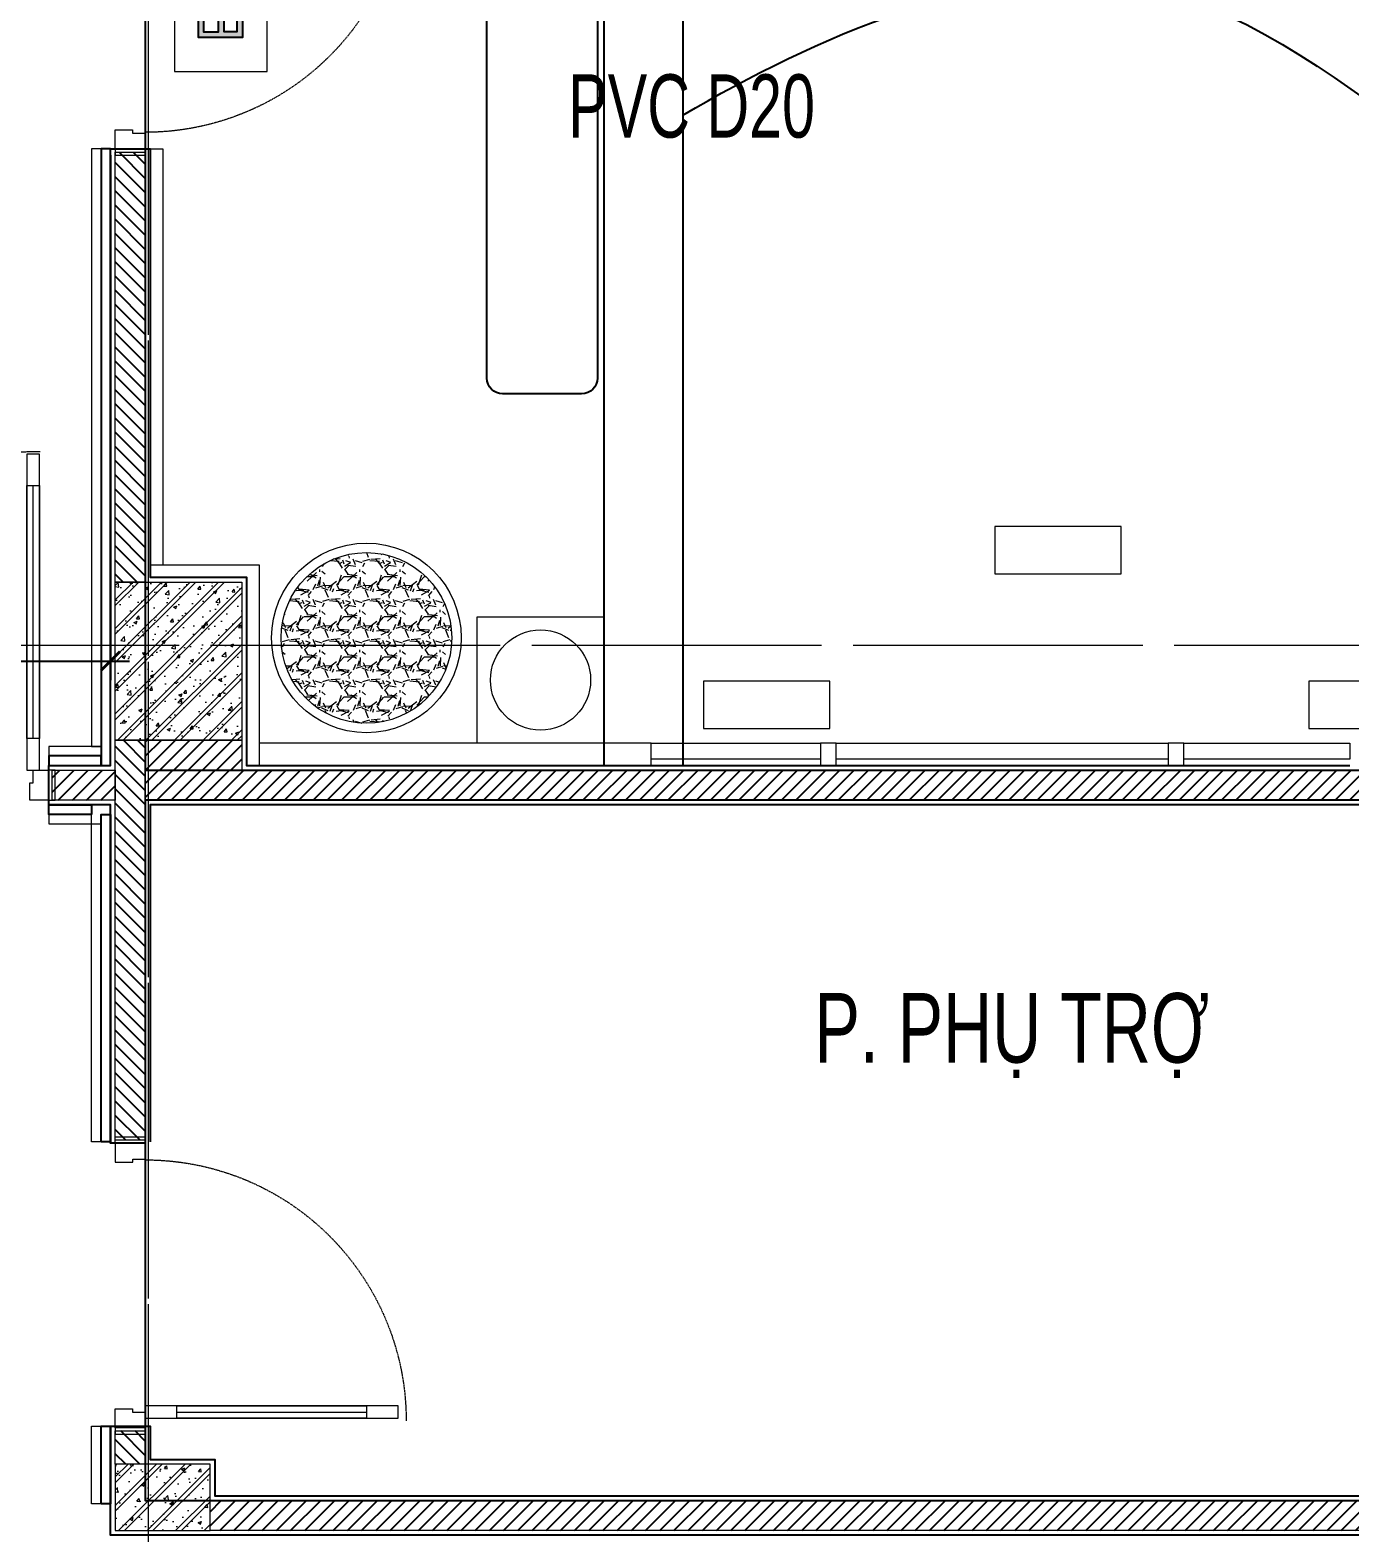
# Model space of a CAD drawing. Header units: millimetres. Extents: x -343543 to 400519, y -115663 to 104219.
# Drawn here: x -165508 to -161333, y 7192 to 11946 of the extents above; entities that cross this region are included whole.
import ezdxf
from ezdxf.xclip import XClip

# ---------------------------------------------------------------- set-up
doc = ezdxf.new("R2010")
doc.units = ezdxf.units.MM
doc.header["$XCLIPFRAME"] = 0
doc.linetypes.add('XREF MAT BANG TUONG XAY$0$01.Xref _MB T1$0$HIDDEN', pattern=[9.524999999999999, 6.35, -3.175])
doc.linetypes.add('XREF MAT BANG TUONG XAY$0$CENTER', pattern=[50.800000000000004, 31.75, -6.35, 6.35, -6.35])
doc.layers.get('0').update_dxf_attribs({"color": 231, "lineweight": 0})
doc.layers.get('DefPoints').update_dxf_attribs({"color": 191})
for name, color, linetype, lineweight in [('A-PATT', 252, 'Continuous', 9), ('A-SYMBOLS', 10, 'Continuous', 13), ('E-EX', 3, 'Continuous', 25), ('kata_dim', 231, 'Continuous', 0), ('SME-E-LTG-TEXT', 53, 'Continuous', 18), ('XREF MAT BANG TUONG XAY$0$$0$A-WALL-INT', 8, 'Continuous', 9), ('XREF MAT BANG TUONG XAY$0$$1$A-TEXT', 8, 'Continuous', 25), ('XREF MAT BANG TUONG XAY$0$01.Xref _MB T1$0$A-DOOR', 8, 'Continuous', 9), ('XREF MAT BANG TUONG XAY$0$01.Xref _MB T1$0$A-FNSH', 8, 'Continuous', 9), ('XREF MAT BANG TUONG XAY$0$01.Xref _MB T1$0$A-HIDD-LO', 8, 'XREF MAT BANG TUONG XAY$0$01.Xref _MB T1$0$HIDDEN', 9), ('XREF MAT BANG TUONG XAY$0$01.Xref _MB T1$0$A-WALL-INT', 8, 'Continuous', 9), ('XREF MAT BANG TUONG XAY$0$A-FINE', 8, 'Continuous', 25), ('XREF MAT BANG TUONG XAY$0$A-GRID', 8, 'XREF MAT BANG TUONG XAY$0$CENTER', 15), ('XREF MAT BANG TUONG XAY$0$A-WALL-INT', 8, 'Continuous', 9), ('XREF MAT BANG TUONG XAY$0$xref_IKIGAI_Cot$0$A-FNSH', 8, 'Continuous', 9), ('XREF MAT BANG TUONG XAY$0$xref_IKIGAI_Cot$0$A-PATT', 8, 'Continuous', 5)]:
    doc.layers.add(name, color=color, linetype=linetype, lineweight=lineweight)
for name, color, linetype in [('XREF MAT BANG TUONG XAY$0$A-FNSH', 8, 'Continuous'), ('XREF MAT BANG TUONG XAY$0$A-FURN', 8, 'Continuous'), ('XREF MAT BANG TUONG XAY$0$A-PATT', 8, 'Continuous')]:
    doc.layers.add(name, color=color, linetype=linetype)
doc.styles.add('SM-DIMTEXT', font='SME.shx', dxfattribs={"width": 0.7})
doc.styles.add('SME-TEXT', font='sme.shx', dxfattribs={"width": 0.7})
doc.styles.add('XREF MAT BANG TUONG XAY$0$Arial', font='arial.ttf', dxfattribs={"width": 0.8})
doc.dimstyles.new('SDIM-100', dxfattribs={"dimscale": 100, "dimtxt": 2, "dimasz": 0.6, "dimexe": 0.6, "dimexo": 0.2, "dimgap": 0.5, "dimtad": 1, "dimdec": 0, "dimzin": 12, "dimtxsty": 'SM-DIMTEXT', "dimblk": 'ARCHTICK', "dimblk1": 'ARCHTICK', "dimblk2": 'ARCHTICK', "dimcen": 0.12, "dimdle": 0.6, "dimclrd": 7, "dimclre": 8, "dimadec": 0, "dimazin": 3, "dimtfac": 2, "dimtix": 1, "dimtmove": 1, "dimatfit": 3, "dimfxl": 1, "dimtzin": 0, "dimarcsym": 1})

# ---------------------------------------------------------------- blocks, each defined once
blk = doc.blocks.new('*U164')
at = {"color": 8}
blk.add_line((-69.99999999999969, 100.0000000000002), (-70.00000000000114, 699.9999999999711), dxfattribs=at)
for points in [[(-50, 1.56319401867222e-13), (-50.00000000000084, 799.999999999971), (-90.00000000000085, 799.9999999999712), (-90, 2.842170943040401e-13)], [(-49.9999999999997, 100.0000000000001), (-89.99999999999969, 100.0000000000003), (-90.00000000000114, 699.9999999999712), (-50.00000000000114, 699.999999999971)], [(-919.9999999999711, -94.98306980792928), (-859.9999999999711, -94.98306980792947), (-859.999999999971, -40.00000000000015), (-869.999999999971, -40.00000000000012), (-869.9999999999709, -1.70530256582424e-13), (-919.9999999999709, 0)], [(-20.00000000000041, -94.98306980792918), (-80.00000000000017, -94.98306980792896), (-80.00000000000014, -39.99999999999978), (-70.00000000000014, -39.99999999999979), (-70, 1.989519660128281e-13), (-20, 5.684341886080801e-14)]]:
    blk.add_lwpolyline(points, close=True, dxfattribs=at)
at = {"layer": 'XREF MAT BANG TUONG XAY$0$01.Xref _MB T1$0$A-FNSH', "color": 8}
for points in [[(-919.9999999999711, -94.98306980792928), (-939.9999999999711, -94.98306980792916), (-939.9999999999709, 8.526512829121202e-14), (-919.9999999999709, 0)], [(-20.00000000000041, -94.98306980792918), (-2.975808282895906e-13, -94.98306980792923), (0, 0), (-20, 5.684341886080801e-14)]]:
    blk.add_lwpolyline(points, close=True, dxfattribs=at)
at = {"layer": 'XREF MAT BANG TUONG XAY$0$01.Xref _MB T1$0$A-HIDD-LO', "color": 8, "ltscale": 0.3}
blk.add_arc((-42.49999999999932, 1.463717976809085e-13), 824.9999999999739, 89.99999999999962, 180, dxfattribs=at)
blk = doc.blocks.new('XREF MAT BANG TUONG XAY$0$00.xref_IKIGAI_Truc')
at = {"layer": 'XREF MAT BANG TUONG XAY$0$A-GRID', "color": 8, "ltscale": 20}
for points in [[(16200, -3895.000007497932), (16200, 22641.72244639101)], [(-2907.525181142613, 10000), (42750.0013740146, 10000)]]:
    blk.add_lwpolyline(points, dxfattribs=at)
blk = doc.blocks.new('*U165')
at = {"color": 8}
blk.add_line((70.00000000000045, 99.99999999999963), (70.00000000000671, 699.9999999999415), dxfattribs=at)
for points in [[(50, -2.423323916802836e-13), (50.00000000000716, 799.9999999999415), (90.00000000000728, 799.9999999999415), (90, -4.333561340814704e-13)], [(50.00000000000045, 99.99999999999973), (90.00000000000045, 99.99999999999959), (90.00000000000671, 699.9999999999415), (50.00000000000671, 699.9999999999415)], [(19.99999999999966, -94.99998551682388), (79.99999999999943, -94.99998551682414), (79.99999999999989, -40.00000000000042), (69.99999999999989, -40.00000000000036), (70, -3.591605449536798e-13), (20, -1.026172985581946e-13)], [(919.9999999999412, -94.99998551683116), (859.9999999999412, -94.99998551683088), (859.9999999999416, -40.00000000000701), (869.9999999999416, -40.00000000000706), (869.9999999999418, -7.107071464308561e-12), (919.9999999999418, -7.335193001273643e-12)]]:
    blk.add_lwpolyline(points, close=True, dxfattribs=at)
at = {"layer": 'XREF MAT BANG TUONG XAY$0$01.Xref _MB T1$0$A-FNSH', "color": 8}
for points in [[(19.99999999999966, -94.99998551682388), (-4.547473508864641e-13, -94.99998551682377), (0, 0), (20, -1.026172985581946e-13)], [(919.9999999999412, -94.99998551683116), (939.9999999999412, -94.99998551683119), (939.9999999999418, -7.409388590401433e-12), (919.9999999999418, -7.335193001273643e-12)]]:
    blk.add_lwpolyline(points, close=True, dxfattribs=at)
at = {"layer": 'XREF MAT BANG TUONG XAY$0$01.Xref _MB T1$0$A-HIDD-LO', "color": 8, "ltscale": 0.3}
blk.add_arc((42.49999999999864, -1.924822268344633e-13), 824.9999999999471, 359.9999999999996, 90, dxfattribs=at)
blk = doc.blocks.new('XREF MAT BANG TUONG XAY$0$xref_IKIGAI_Cot')
at = {"layer": 'XREF MAT BANG TUONG XAY$0$xref_IKIGAI_Cot$0$A-PATT'}
h = blk.add_hatch(dxfattribs=at)
h.set_pattern_fill('BT-01', color=8, scale=15, pattern_type=2)
h.set_pattern_definition([(49.99999999999999, (180, 280.0000000000009), (107.589027390113, -9.412820247389266), [11.25, -123.75]), (355, (180, 280.0000000000009), (-20.81270004195, 112.8288200550018), [9, -99]), (100.4514, (188.9657520000001, 279.2155990000009), (86.77640725710323, 103.415931309143), [9.5610285, -105.1713168]), (46.18420000000001, (180, 310.0000000000009), (160.0861572938467, -24.82785214935271), [16.875, -185.625]), (96.6356, (193.3405117500001, 307.9310039500009), (140.1994058323055, 146.1176806350663), [14.3415432, -157.75695]), (351.1842, (180, 310.0000000000009), (140.1992917700441, 146.1177901387987), [13.5, -148.5]), (21, (195, 302.5000000000009), (89.53605781776925, -60.39283359980082), [11.25, -123.75]), (326.0000000000001, (195, 302.5000000000009), (36.49729978823726, 108.772506757028), [9, -99]), (71.4514, (202.46133495, 297.4672591000009), (126.0333942872235, 48.37957450649286), [9.5610285, -105.1713168]), (37.50000000000001, (180, 280.0000000000009), (1.8239782975936, 49.93407807469672), [0, -97.8, 0, -100.5, 0, -99.375]), (7.499999999999999, (180, 280.0000000000009), (39.46043061632229, 59.16175678235403), [0, -57.3, 0, -95.55, 0, -37.875]), (327.5, (146.5500000000002, 280.0000000000009), (80.07336542586135, -3.383230760156963), [0, -37.5, 0, -117, 0, -155.25]), (317.5, (131.5500000000002, 280.0000000000009), (87.47792540135794, 15.01574734984766), [0, -48.75, 0, -77.69999999999999, 0, -110.25]), (45, (180, 280.0000000000009), (-45.07805730064241, 45.07805730064241), []), (45, (180, 298.3750000000009), (-45.07805730064241, 45.07805730064241), [])])
h.paths.add_polyline_path([(16095.00005637697, 10200.00000017218), (16495.00005637697, 10200.00000017218), (16495.00005637697, 9700.000000172176), (16095.00005637697, 9700.000000172178)])
h = blk.add_hatch(dxfattribs=at)
h.set_pattern_fill('BT-01', color=8, scale=15, pattern_type=2)
h.set_pattern_definition([(49.99999999999999, (16175.00000273663, 7190.000000142377), (107.589027390113, -9.412820247389266), [11.25, -123.75]), (355, (16175.00000273663, 7190.000000142377), (-20.81270004195, 112.8288200550018), [9, -99]), (100.4514, (16183.96575473663, 7189.215599142377), (86.77640725710323, 103.415931309143), [9.5610285, -105.1713168]), (46.18420000000001, (16175.00000273663, 7220.000000142377), (160.0861572938467, -24.82785214935271), [16.875, -185.625]), (96.6356, (16188.34051448663, 7217.931004092376), (140.1994058323055, 146.1176806350663), [14.3415432, -157.75695]), (351.1842, (16175.00000273663, 7220.000000142377), (140.1992917700441, 146.1177901387987), [13.5, -148.5]), (21, (16190.00000273663, 7212.500000142377), (89.53605781776925, -60.39283359980082), [11.25, -123.75]), (326.0000000000001, (16190.00000273663, 7212.500000142377), (36.49729978823726, 108.772506757028), [9, -99]), (71.4514, (16197.46133768663, 7207.467259242377), (126.0333942872235, 48.37957450649286), [9.5610285, -105.1713168]), (37.50000000000001, (16175.00000273663, 7190.000000142377), (1.8239782975936, 49.93407807469672), [0, -97.8, 0, -100.5, 0, -99.375]), (7.499999999999999, (16175.00000273663, 7190.000000142377), (39.46043061632229, 59.16175678235403), [0, -57.3, 0, -95.55, 0, -37.875]), (327.5, (16141.55000273663, 7190.000000142377), (80.07336542586135, -3.383230760156963), [0, -37.5, 0, -117, 0, -155.25]), (317.5, (16126.55000273663, 7190.000000142377), (87.47792540135794, 15.01574734984766), [0, -48.75, 0, -77.69999999999999, 0, -110.25]), (45, (16175.00000273663, 7190.000000142377), (-45.07805730064241, 45.07805730064241), []), (45, (16175.00000273663, 7208.375000142377), (-45.07805730064241, 45.07805730064241), [])])
h.paths.add_polyline_path([(16095.00000273663, 7200.000000142376), (16395.00000273663, 7200.000000142377), (16395.00000273663, 7410.000000142377), (16095.00000273663, 7410.000000142376)])
at = {"layer": 'XREF MAT BANG TUONG XAY$0$A-GRID', "color": 8, "ltscale": 20}
for points in [[(16200, -3895.000007497932), (16200, 22641.72244639101)], [(-2907.525181142613, 10000), (42750.0013740146, 10000)]]:
    blk.add_lwpolyline(points, dxfattribs=at)
at = {"layer": 'XREF MAT BANG TUONG XAY$0$xref_IKIGAI_Cot$0$A-FNSH', "color": 8}
for points in [[(16095.00005637697, 10200.00000017218), (16495.00005637697, 10200.00000017218), (16495.00005637697, 9700.000000172176), (16095.00005637697, 9700.000000172178)], [(16095.00000273663, 7200.000000142376), (16395.00000273663, 7200.000000142377), (16395.00000273663, 7410.000000142377), (16095.00000273663, 7410.000000142376)]]:
    blk.add_lwpolyline(points, close=True, dxfattribs=at)
blk = doc.blocks.new('*U237')
at = {"layer": 'XREF MAT BANG TUONG XAY$0$A-PATT'}
h = blk.add_hatch(dxfattribs=at)
h.set_pattern_fill('ANSI31', color=8, scale=10)
h.set_pattern_definition([(45, (36711.78865714205, -11178.56439682681), (-22.45064030267288, 22.45064030267288), [])])
h.paths.add_polyline_path([(-38.69831128977239, 47.5), (1226.300707899991, 47.5), (1226.300707899991, -47.5), (-38.69831128977239, -47.5)])
at = {"layer": 'XREF MAT BANG TUONG XAY$0$A-WALL-INT', "color": 8}
blk.add_lwpolyline([(-38.69831128977239, 47.5), (1226.300707899991, 47.5), (1226.300707899991, -47.5), (-38.69831128977239, -47.5)], close=True, dxfattribs=at)
blk = doc.blocks.new('*U238')
at = {"layer": 'XREF MAT BANG TUONG XAY$0$A-PATT'}
h = blk.add_hatch(dxfattribs=at)
h.set_pattern_fill('ANSI31', color=8, scale=10)
h.set_pattern_definition([(45, (35551.78963795228, -11178.56439682681), (-22.45064030267288, 22.45064030267288), [])])
h.paths.add_polyline_path([(-38.69831128977239, 47.5), (66.30168871022761, 47.5), (66.30168871022761, -47.5), (-38.69831128977239, -47.5)])
at = {"layer": 'XREF MAT BANG TUONG XAY$0$A-WALL-INT', "color": 8}
blk.add_lwpolyline([(-38.69831128977239, 47.5), (66.30168871022761, 47.5), (66.30168871022761, -47.5), (-38.69831128977239, -47.5)], close=True, dxfattribs=at)
blk = doc.blocks.new('*U239')
at = {"layer": 'XREF MAT BANG TUONG XAY$0$A-PATT'}
h = blk.add_hatch(dxfattribs=at)
h.set_pattern_fill('ANSI31', color=8, scale=10)
h.set_pattern_definition([(45, (43066.79105138639, -11178.56439682681), (-22.45064030267288, 22.45064030267288), [])])
h.paths.add_polyline_path([(-38.69831128977239, 47.5), (7581.30310214434, 47.5), (7581.30310214434, -47.5), (-38.69831128977239, -47.5)])
at = {"layer": 'XREF MAT BANG TUONG XAY$0$A-WALL-INT', "color": 8}
blk.add_lwpolyline([(-38.69831128977239, 47.5), (7581.30310214434, 47.5), (7581.30310214434, -47.5), (-38.69831128977239, -47.5)], close=True, dxfattribs=at)
blk = doc.blocks.new('*U241')
at = {"layer": 'XREF MAT BANG TUONG XAY$0$A-PATT'}
h = blk.add_hatch(dxfattribs=at)
h.set_pattern_fill('ANSI31', color=8, scale=10)
h.set_pattern_definition([(45, (42656.79104378114, -11178.56439682681), (-22.45064030267288, 22.45064030267288), [])])
h.paths.add_polyline_path([(-38.69831128977239, 47.5), (7171.30309453909, 47.5), (7171.30309453909, -47.5), (-38.69831128977239, -47.5)])
at = {"layer": 'XREF MAT BANG TUONG XAY$0$A-WALL-INT', "color": 8}
blk.add_lwpolyline([(-38.69831128977239, 47.5), (7171.30309453909, 47.5), (7171.30309453909, -47.5), (-38.69831128977239, -47.5)], close=True, dxfattribs=at)
blk = doc.blocks.new('*U242')
at = {"layer": 'XREF MAT BANG TUONG XAY$0$A-PATT'}
h = blk.add_hatch(dxfattribs=at)
h.set_pattern_fill('ANSI31', color=8, scale=10)
h.set_pattern_definition([(45, (36806.78954159181, -11178.56439682681), (-22.45064030267288, 22.45064030267288), [])])
h.paths.add_polyline_path([(-38.69831128977239, 47.5), (1321.301592349759, 47.5), (1321.301592349759, -47.5), (-38.69831128977239, -47.5)])
at = {"layer": 'XREF MAT BANG TUONG XAY$0$A-WALL-INT', "color": 8}
blk.add_lwpolyline([(-38.69831128977239, 47.5), (1321.301592349759, 47.5), (1321.301592349759, -47.5), (-38.69831128977239, -47.5)], close=True, dxfattribs=at)
blk = doc.blocks.new('*U263')
at = {"layer": 'XREF MAT BANG TUONG XAY$0$A-PATT'}
h = blk.add_hatch(dxfattribs=at)
h.set_pattern_fill('ANSI31', color=8, scale=10)
h.set_pattern_definition([(45, (35751.78042193659, -11178.56439682681), (-22.45064030267288, 22.45064030267288), [])])
h.paths.add_polyline_path([(-38.69831128977239, 47.5), (266.2924726945494, 47.5), (266.2924726945494, -47.5), (-38.69831128977239, -47.5)])
at = {"layer": 'XREF MAT BANG TUONG XAY$0$A-WALL-INT', "color": 8}
blk.add_lwpolyline([(-38.69831128977239, 47.5), (266.2924726945494, 47.5), (266.2924726945494, -47.5), (-38.69831128977239, -47.5)], close=True, dxfattribs=at)
blk = doc.blocks.new('*U167')
at = {"color": 8}
blk.add_line((70.00000000000045, 99.99999999999963), (70.00000000000819, 900.0000000000579), dxfattribs=at)
for points in [[(50, -2.423323916802841e-13), (50.00000000000887, 1000.000000000058), (90.00000000000887, 1000.000000000058), (90, -4.333561340814704e-13)], [(50.00000000000045, 99.99999999999973), (90.00000000000045, 99.99999999999959), (90.00000000000819, 900.0000000000579), (50.00000000000819, 900.0000000000579)], [(19.99999999999955, -94.99998551682388), (79.99999999999932, -94.99998551682414), (79.99999999999977, -40.00000000000042), (69.99999999999977, -40.00000000000036), (70, -3.591605449536798e-13), (20, -1.026172985581946e-13)], [(1120.000000000058, -94.99998551683275), (1060.000000000058, -94.99998551683247), (1060.000000000058, -40.0000000000086), (1070.000000000058, -40.00000000000865), (1070.000000000058, -8.701678638499512e-12), (1120.000000000058, -8.929800175464593e-12)]]:
    blk.add_lwpolyline(points, close=True, dxfattribs=at)
at = {"layer": 'XREF MAT BANG TUONG XAY$0$01.Xref _MB T1$0$A-FNSH', "color": 8}
for points in [[(19.99999999999955, -94.99998551682388), (-4.547473508864641e-13, -94.99998551682377), (0, 0), (20, -1.026172985581946e-13)], [(1120.000000000058, -94.99998551683275), (1140.000000000058, -94.9999855168328), (1140.000000000058, -9.003995764592384e-12), (1120.000000000058, -8.929800175464593e-12)]]:
    blk.add_lwpolyline(points, close=True, dxfattribs=at)
at = {"layer": 'XREF MAT BANG TUONG XAY$0$01.Xref _MB T1$0$A-HIDD-LO', "color": 8, "ltscale": 0.3}
blk.add_arc((47.50000000000159, -2.12452210895869e-13), 1008.333333333387, 359.9999999999996, 90, dxfattribs=at)
blk = doc.blocks.new('*U268')
at = {"layer": 'XREF MAT BANG TUONG XAY$0$A-PATT'}
h = blk.add_hatch(dxfattribs=at)
h.set_pattern_fill('ANSI31', color=8, scale=10)
h.set_pattern_definition([(45, (35646.78031495842, -11178.56439682681), (-22.45064030267288, 22.45064030267288), [])])
h.paths.add_polyline_path([(-38.69831128977239, 47.5), (161.2923657163628, 47.50000000000364), (161.2923657163628, -47.49999999999636), (-38.69831128977239, -47.5)])
at = {"layer": 'XREF MAT BANG TUONG XAY$0$A-WALL-INT', "color": 8}
blk.add_lwpolyline([(-38.69831128977239, 47.5), (161.2923657163628, 47.50000000000364), (161.2923657163628, -47.49999999999636), (-38.69831128977239, -47.5)], close=True, dxfattribs=at)
blk = doc.blocks.new('XREF MAT BANG NOI THAT$0$nnnngfbn v')
at = {"color": 8}
blk.add_lwpolyline([(200, -400), (-200, -400), (-200, 0), (200, 0)], close=True, dxfattribs=at)
blk.add_circle((0, -200), 158.5349371901248, dxfattribs=at)
blk = doc.blocks.new('XREF MAT BANG NOI THAT')
h = blk.add_hatch()
h.set_pattern_fill('GRAVEL', color=8, scale=5)
h.set_pattern_definition([(228.0128, (91.44, 127), (-1016.000863294801, -1143.001404475629), [17.08605, -1691.525]), (184.9697, (80.00999999999999, 114.3), (1524.002465308956, 126.9991037693729), [29.32025, -2902.7]), (132.5104, (50.8, 111.76), (1269.999075916585, -1397.00136462302), [20.6741, -2046.735]), (267.2737, (1.27, 80.00999999999999), (126.9994485414086, 2539.999182668321), [26.70025, -2643.32]), (292.8337, (0, 53.34), (-635.0018027750953, 1524.000866502556), [26.1817, -2591.99]), (357.2737, (10.16, 29.21), (-2539.999182668321, 126.9994485414088), [26.70025, -2643.32]), (37.6942, (36.83000000000001, 27.94), (-1651.001043061997, -1269.998867849245), [35.30969999999999, -3495.655000000001]), (72.2553, (64.77000000000001, 49.53), (889.0017782733598, 2794.00081030182), [33.336, -3300.265]), (121.4296, (74.92999999999999, 81.28), (-1016.000261763224, 1650.998057998635), [26.79065, -2652.275]), (175.2364, (60.96, 104.14), (1396.998902652723, -126.9988081360578), [30.58565, -1498.695]), (222.3974, (30.48, 106.68), (-1524.000045861985, -1396.998182531848), [39.5539, -3915.84]), (138.8141, (127, 78.74), (-888.9994337112369, 761.9988278562003), [13.50025, -1336.53]), (171.4692, (116.84, 87.63), (1650.99747977957, -254.0006400022849), [25.68409999999999, -2542.73]), (225, (91.44, 91.44), (-2.664535259100376e-14, -126.9999134350099), [17.96045, -161.6445]), (203.1986, (82.55000000000001, 106.68), (635.0021412795417, 254.0011137153132), [9.67205, -957.5299999999999]), (291.8014, (73.66000000000001, 102.87), (-127.0000890947255, 381.0002454365932), [13.6783, -670.24]), (30.9638, (78.74, 90.17000000000002), (380.9995977404113, 254.0001979330276), [22.216, -718.3149999999998]), (161.5651, (97.78999999999999, 101.6), (254.0001159090491, -126.9998111232538), [16.06435, -385.545]), (16.38950000000001, (0, 102.87), (1270.000700698468, 380.9992074983902), [22.5044, -2227.94]), (70.3462, (21.59, 109.22), (-507.9985844338254, -1396.99802442725), [18.87995, -1869.11]), (293.1986, (97.78999999999999, 127), (-254.0011137153132, 635.0021412795417), [19.344, -947.86]), (343.6105, (105.41, 109.22), (-1270.000700698467, 380.9992074983905), [22.5044, -2227.94]), (339.444, (0, 24.13), (-635.0007882127956, 253.9996918025069), [21.70175, -1063.385]), (294.7751, (20.32, 16.51), (-634.998520181342, 1396.999351307834), [18.18359999999999, -1800.18]), (66.80140000000002, (99.06, 0), (254.0011137153134, 635.0021412795415), [19.344, -947.86]), (17.354, (106.68, 17.78), (-1651.000089092998, -507.9992337802816), [21.28915, -2107.619999999999]), (69.444, (36.83000000000001, 0), (-253.9996918025072, -635.0007882127953), [10.8509, -1074.24]), (101.3099, (91.44, 0), (-126.9993731443674, 507.9983730451311), [6.47575, -641.1]), (165.9638, (90.17000000000002, 6.35), (381.0002677348587, -126.9997802061821), [26.1817, -497.4525]), (186.0090000000001, (64.77000000000001, 12.7), (1269.998127221397, 126.9997034273929), [24.26335, -2402.07]), (303.6901, (78.74, 78.74), (-127.0000435653616, 253.999754961592), [18.3162, -439.589]), (353.1572, (88.9, 63.5), (2159.000892832171, -254.001137582742), [31.97785, -3165.8]), (60.94540000000001, (120.65, 59.69), (-507.9988182914545, -888.9978805417061), [13.0754, -1294.47]), (90, (127, 71.12), (-127, 127), [7.62, -119.38]), (120.2564, (62.23, 16.51), (507.9989233418055, -888.9995516238781), [17.64335, -1746.695]), (48.01280000000001, (53.34, 31.75), (1016.0008632948, 1143.001404475629), [34.17215, -1674.44]), (0, (76.2, 57.15), (127, 127), [33.02, -93.97999999999999]), (325.3048, (109.22, 57.15), (-1269.997799547685, 889.0000845242382), [20.0805, -1987.965]), (254.0546, (125.73, 45.72), (-127.0003239850737, -508.0012101601814), [18.49145, -906.085]), (207.646, (120.65, 27.94), (-2412.999152451136, -1270.00079873617), [30.10725, -2980.625]), (175.4261, (93.97999999999999, 13.97), (-1651.000380237375, 126.9993855609731), [31.85145, -3153.29]), (175.4261, (93.97999999999999, 13.97), (-1651.000380237375, 126.9993855609731), [31.85145, -3153.29])])
edge = h.paths.add_edge_path()
edge.add_arc((16889.22486949334, 10023.32097463592), 270, 0, 360, ccw=False)
at = {"color": 8}
for points in [[(18876.67594932561, 10226.06938306557), (19276.67594932561, 10226.06938306557), (19276.67594932561, 10376.06938306557), (18876.67594932561, 10376.06938306557)], [(17955.21022143267, 9736.63515880413), (18355.21022143267, 9736.63515880413), (18355.21022143267, 9886.63515880413), (17955.21022143267, 9886.63515880413)], [(19870.4709768857, 9736.63515880413), (20270.4709768857, 9736.63515880413), (20270.4709768857, 9886.63515880413), (19870.4709768857, 9886.63515880413)]]:
    blk.add_lwpolyline(points, close=True, dxfattribs=at)
for radius in [300, 270]:
    blk.add_circle((16889.22486949334, 10023.32097463592), radius, dxfattribs=at)
blk.add_blockref('XREF MAT BANG NOI THAT$0$nnnngfbn v', (17439.99999888717, 10089.99998942122), dxfattribs=at)
blk = doc.blocks.new('01.Xref _MB T1')
at = {"layer": 'XREF MAT BANG TUONG XAY$0$$0$A-WALL-INT', "color": 8}
for points in [[(16019.99372308448, 9680.000012301378), (16049.99372308448, 9680.000012294917), (16049.99152430155, 11569.99980004278), (16019.99152430155, 11569.99980004924)], [(15885.00042316245, 9679.980401614836), (15885.00042315599, 9649.980401614836), (16049.98423913582, 9650.000012294917), (16049.98423914228, 9680.000012294917)], [(16019.99355854544, 9434.994189609457), (16019.99383632519, 9464.994189608173), (15885.00006325008, 9465.003132788255), (15884.99978547033, 9435.003132789543)], [(16019.99999102204, 9435.000017639306), (16049.99999102204, 9435.000017645767), (16049.99930000522, 8430.000960061327), (16019.99930000522, 8430.00096005487)], [(16019.99999102204, 7530.000960055078), (16049.99999102204, 7530.000960061539), (16049.99930000522, 7285.000007211183), (16019.99930000522, 7285.000007204726)]]:
    blk.add_lwpolyline(points, close=True, dxfattribs=at)
at = {"layer": 'XREF MAT BANG TUONG XAY$0$01.Xref _MB T1$0$A-WALL-INT', "color": 8}
for points in [[(16204.99998863736, 11569.99979988844), (16244.99132978525, 11569.99980020358), (16244.99132978525, 10254.99998942119)], [(16204.99999899971, 10254.99998670262), (16549.9907832041, 10254.99998942118), (16549.9907832041, 9619.999989421216)]]:
    blk.add_lwpolyline(points, dxfattribs=at)
for points in [[(17789.99999888717, 9689.999989421216), (16549.9907832041, 9689.999989421216), (16549.9907832041, 9619.999989421216), (17789.99999888717, 9619.999989421216)], [(18324.99999888717, 9639.999989431813), (17789.99999888717, 9639.999989431813), (17789.99999888717, 9689.999989431813), (18324.99999888717, 9689.999989431813)], [(18324.99999888717, 9619.999989421216), (18374.99999888717, 9619.999989421216), (18374.99999888717, 9689.999989431813), (18324.99999888717, 9689.999989431813)], [(19424.99999888717, 9639.999989431813), (18374.99999888717, 9639.999989431813), (18374.99999888717, 9689.999989431813), (19424.99999888717, 9689.999989431813)], [(19424.99999888717, 9619.999989421216), (19474.99999888717, 9619.999989421216), (19474.99999888717, 9689.999989431813), (19424.99999888717, 9689.999989431813)], [(19999.99999888717, 9639.999989431813), (19474.99999888717, 9639.999989431813), (19474.99999888717, 9689.999989431813), (19999.99999888717, 9689.999989431813)]]:
    blk.add_lwpolyline(points, close=True, dxfattribs=at)
at = {"layer": 'XREF MAT BANG TUONG XAY$0$A-FINE', "color": 8}
for points in [[(16189.99999931683, 9604.999989421216), (23810.00141265388, 9604.999989421216), (23810.00141265644, 14605.00000237583), (16189.99999931939, 14605.00000237583)], [(21205.0001108859, 9510.000002499848), (16189.99072870137, 9510.000002499848), (16189.99072876283, 7294.999999227872), (21205.00011094736, 7294.999999227872)]]:
    blk.add_lwpolyline(points, close=True, dxfattribs=at)
at = {"layer": 'XREF MAT BANG TUONG XAY$0$A-FNSH', "color": 8}
for points in [[(16189.99072544373, 8425.000966637394), (16079.99929677612, 8425.000966634341), (16079.99999034371, 9495.000017703716), (15884.99982491282, 9494.999881349659), (15884.99990708913, 9619.999869997455), (16080.00001692103, 9620.0000121524), (16080.00232161729, 11570.00001879016), (16204.99998863736, 11570.00001879009), (16204.99999931491, 10214.99998942119), (16509.9907832041, 10214.99998942118), (16509.9907832041, 9619.999989421216), (19999.99143208893, 9619.999989421216)], [(23919.99202244958, 7525.001003425557), (23919.99202252619, 7184.990693395906), (16079.99939583792, 7185.000007211183), (16079.99939583792, 7530.000960061545), (16204.9907282335, 7530.000960061545), (16204.9907282335, 7424.999989391385), (16409.99072956376, 7424.999989391385), (16409.99072956376, 7309.999999231293), (21190.00011095132, 7310.000000321717), (21190.00011152849, 9495.000002499433), (16204.99071884021, 9495.000002361105), (16204.99071884021, 8430.000960061545)]]:
    blk.add_lwpolyline(points, dxfattribs=at)
at = {"layer": 'XREF MAT BANG TUONG XAY$0$A-FURN', "color": 8}
for p, q in [((17639.99999888717, 14590.00000236191), (17639.99999888717, 9619.999989421216)), ((17889.99999888717, 14590.00000236339), (17889.99999888717, 9619.999989421216))]:
    blk.add_line(p, q, dxfattribs=at)
blk.add_lwpolyline([(17319.99999888717, 13272.85705920492), (17569.99999888717, 13272.85705920492, -0.414213562373095), (17619.99999888717, 13222.85705920492), (17619.99999888717, 10845.14282255157, -0.414213562373095), (17569.99999888717, 10795.14282255157), (17319.99999888717, 10795.14282255157, -0.414213562373095), (17269.99999888717, 10845.14282255157), (17269.99999888717, 13222.85705920492, -0.414213562373095)], format="xyb", close=True, dxfattribs=at)
for points in [[(16050.00232155934, 11570.00001879016), (16049.99372225333, 9620.000012144923), (16079.99372231127, 9620.000012144923), (16080.00232161729, 11570.00001879016)], [(16049.9844578832, 9649.989215037123), (15885.00042315599, 9649.980401614836), (15885.00042315599, 9619.980401556886), (16049.9844578832, 9619.989214979174)], [(16019.99357124018, 9465.000017605798), (15885.00006321913, 9464.999790118343), (15885.00034099242, 9494.999790175008), (16019.99384901347, 9495.00001766246)], [(16049.99930000522, 8430.000960061327), (16049.99999018688, 9465.000017593096), (16079.99999024483, 9465.000017593096), (16079.99930006317, 8430.000960061327)], [(16049.99930000522, 7285.000007211183), (16049.99999018688, 7530.000960061545), (16079.99999024483, 7530.000960061545), (16079.99930006317, 7285.000007211183)]]:
    blk.add_lwpolyline(points, close=True, dxfattribs=at)
blk.add_open_spline([(17889.99999888718, 11676.91984259911), (18315.60651568567, 11925.73999936744), (19622.3845316965, 12495.27143981166), (20709.94153805038, 10808.31125225806), (21723.40813033104, 11430.73323847186), (22110.00141308866, 11685.87390609351)], degree=3, knots=[94.75599971419908, 94.75599971419908, 94.75599971419908, 94.75599971419908, 1401.904170162886, 3448.737762724028, 4698.055798347302, 4698.055798347302, 4698.055798347302, 4698.055798347302], dxfattribs=at)
at = {"color": 8}
blk.add_blockref('XREF MAT BANG TUONG XAY$0$00.xref_IKIGAI_Truc', (0.000109863918623887, 0), dxfattribs=at)
ref = blk.add_blockref('XREF MAT BANG TUONG XAY$0$xref_IKIGAI_Cot', (-0.009273172880057245, -1.075099498848431e-05), dxfattribs=at)
XClip(ref).set_block_clipping_path([(-1610.3425959282936, -2225.6693134198044), (41829.12952086335, 21555.881957526355)])
at = {"layer": 'XREF MAT BANG TUONG XAY$0$01.Xref _MB T1$0$A-DOOR', "color": 8, "extrusion": (1.423519046342816e-14, 2.819433481905707e-13, -1), "zscale": -1, "rotation": 90.00003766684722}
blk.add_blockref('*U164', (-16189.9830465096, 12489.9999639697, 3.491199927579342e-09), dxfattribs=at)
at = {"layer": 'XREF MAT BANG TUONG XAY$0$01.Xref _MB T1$0$A-DOOR', "color": 8, "extrusion": (-2.819433481905695e-13, 1.423519046342822e-14, -1), "zscale": -1, "rotation": 3.766684723917722e-05}
blk.add_blockref('*U167', (-15904.99989722796, 9604.999855283748, -4.347579921466911e-09), dxfattribs=at)
at = {"layer": 'XREF MAT BANG TUONG XAY$0$01.Xref _MB T1$0$A-DOOR', "color": 8, "extrusion": (1.423519046342826e-14, 2.819433481905707e-13, -1), "zscale": -1, "rotation": 90.00003766684722}
blk.add_blockref('*U165', (-16189.99938135473, 7505.000930475277, 2.350958940768248e-09), dxfattribs=at)
at = {"layer": 'XREF MAT BANG TUONG XAY$0$A-FURN', "color": 8}
for name, p, rotation in [('*U242', (16142.50000763218, 10238.69838686078), 90), ('*U237', (16142.50000722968, 8473.699281520123), 90), ('*U268', (16056.29221199771, 9557.49999997342), 180), ('*U238', (16142.50121897836, 7448.698300681155), 90)]:
    blk.add_blockref(name, p, dxfattribs=dict(at, rotation=rotation))
for name, p in [('*U263', (16228.69831050955, 9652.499989421185)), ('*U239', (16228.69831050955, 9557.49999997342)), ('*U241', (16433.68904085353, 7247.499999512449))]:
    blk.add_blockref(name, p, dxfattribs=at)
at = {"layer": 'XREF MAT BANG TUONG XAY$0$$1$A-TEXT', "color": 8, "style": 'XREF MAT BANG TUONG XAY$0$Arial', "width": 0.7}
blk.add_text('P. PHỤ TRỢ', height=220, dxfattribs=at).set_placement((18306.71056094931, 8679.991696374736))
at = {"layer": 'A-PATT', "color": 8}
blk.add_blockref('XREF MAT BANG NOI THAT', (0, 0), dxfattribs=at)
blk = doc.blocks.new('KH VIDIFI NHA XE_dwg_KH VIDIFI NHA XE_dwg_INNO_E_ĐÈN_EXIT THOÁT HIỂM1 - ELC_EmergencyExit-1904534-MẶT BẰNG ĐÈN EXIT_ SỰ CỐ TẦNG HẦM-2156726-DANH MỤC KÝ HIỆU SỬ DỤNG TRONG BẢN VẼ-2855094-KÍ HIỆU BẢN VẼ')
h = blk.add_hatch(color=256)
h.paths.add_polyline_path([(-75.0828018267388, 122.4647679806454), (-0.8938346137321789, 122.4647679806454), (-0.8938346137376358, 110.3506811714032), (-61.50604102338475, 110.3506811714032), (-61.50604102338475, 78.8347905197006), (-4.750729468415738, 78.83479051967441), (-4.750729468415738, 66.90504660067381), (-61.55055499322916, 66.90504660069126), (-61.5505549932499, 31.82803836123494), (-0.8938346137321789, 31.82803836123494), (-0.8938346137321789, 19.80926650252368), (-75.0828018267388, 19.80926650252368)], flags=0)
h.paths.add_polyline_path([(30.44400015858191, 122.4647679806454), (57.30498810860845, 84.10330158068098), (86.09258426815539, 122.3057319911022), (100.8495890451479, 122.3057319911022), (65.09337473229134, 73.92249936619481), (103.7643737604081, 19.78950301649748), (87.01056859349482, 19.78950301649748), (56.76870579526549, 62.97935909194929), (25.93886155636974, 19.80926650252368), (9.598364174844392, 19.80926650252368), (49.33373048672401, 73.3544921614317), (14.2638895655411, 122.4647679806454)], flags=0)
at = {"lineweight": 15, "flags": 128}
blk.add_lwpolyline([(181.7415535546679, 180.0874999999622), (181.7415535546679, -35.91250000004656), (-154.2584464453321, -35.91250000004656), (-154.2584464453321, 180.0874999999622)], close=True, dxfattribs=at)
at = {"flags": 128}
for points in [[(-0.8938346138937048, 122.4647679802351), (-75.08280182690142, 122.4647679802351), (-75.08280182690142, 19.80926650211332), (-0.8938346138937048, 19.80926650211332), (-0.8938346138937048, 31.82803836081585), (-61.55055499340269, 31.82803836081585), (-61.55055499340269, 66.90504660028091), (-4.75072946858163, 66.90504660028091), (-4.75072946858163, 78.83479051929025), (-61.50604102355501, 78.83479051929025), (-61.50604102355501, 110.3506811709929), (-0.8938346138937048, 110.3506811709929)], [(30.44400015842147, 122.4647679802351), (14.26388956537958, 122.4647679802351), (49.33373048656358, 73.35449216104753), (9.59836417468614, 19.80926650211332), (25.93886155621039, 19.80926650211332), (56.76870579509741, 62.9793590915564), (87.01056859332238, 19.78950301610458), (103.76437376024, 19.78950301610458), (65.09337473212217, 73.92249936581065), (100.8495890449787, 122.3057319907006), (86.0925842679906, 122.3057319907006), (57.30498810844474, 84.1033015802881)]]:
    blk.add_lwpolyline(points, close=True, dxfattribs=at)
blk = doc.blocks.new('_ArchTick')
at = {"color": 0, "linetype": 'ByBlock', "const_width": 0.15}
blk.add_lwpolyline([(-0.5, -0.5), (0.5, 0.5)], dxfattribs=at)
blk = doc.blocks.new('*D396')
at = {"layer": 'DefPoints', "color": 0, "linetype": 'Continuous', "ltscale": 1000, "transparency": 16777216}
for p in [(-165253.0731651456, 11570.00001879019), (-166239.7622003735, 11401.1557593992), (-165253.0731651456, 9949.999989421212)]:
    blk.add_point(p, dxfattribs=at)
at = {"layer": 'kata_dim', "color": 8, "linetype": 'Continuous', "lineweight": -2, "ltscale": 1000, "transparency": 16777216}
for p, q in [((-165253.0731651456, 11550.00001879019), (-165253.0731651456, 9889.999989421212)), ((-166239.7622003735, 11381.1557593992), (-166239.7622003735, 9889.999989421212))]:
    blk.add_line(p, q, dxfattribs=at)
at = {"layer": 'kata_dim', "color": 7, "linetype": 'Continuous', "lineweight": -2, "ltscale": 1000, "transparency": 16777216}
blk.add_line((-166299.7622003735, 9949.999989421212), (-165193.0731651456, 9949.999989421212), dxfattribs=at)
at = {"layer": 'kata_dim', "color": 7, "linetype": 'Continuous', "lineweight": -2, "ltscale": 1000, "transparency": 16777216, "xscale": 60, "yscale": 60, "zscale": 60, "rotation": 180}
blk.add_blockref('_ArchTick', (-166239.7622003735, 9949.999989421212), dxfattribs=at)
at = {"layer": 'kata_dim', "color": 7, "linetype": 'Continuous', "lineweight": -2, "ltscale": 1000, "transparency": 16777216, "xscale": 60, "yscale": 60, "zscale": 60}
blk.add_blockref('_ArchTick', (-165253.0731651456, 9949.999989421212), dxfattribs=at)
at = {"layer": 'kata_dim', "color": 0, "linetype": 'Continuous', "ltscale": 1000, "transparency": 16777216, "insert": (-165746.4176827596, 10099.99998942121), "char_height": 200, "attachment_point": 5, "style": 'SM-DIMTEXT'}
blk.add_mtext('987', dxfattribs=at)

msp = doc.modelspace()

# ---------------------------------------------------------------- block references
at = {"layer": 'A-SYMBOLS'}
msp.add_blockref('01.Xref _MB T1', (-181333.0754867629, 2.91038304567337e-11), dxfattribs=at)

# ---------------------------------------------------------------- next in the draw order: block references
at = {"layer": 'E-EX', "extrusion": (0, 0, -1), "xscale": 1.36125, "yscale": 1.36125, "zscale": 1.36125, "rotation": 90}
msp.add_blockref('KH VIDIFI NHA XE_dwg_KH VIDIFI NHA XE_dwg_INNO_E_ĐÈN_EXIT THOÁT HIỂM1 - ELC_EmergencyExit-1904534-MẶT BẰNG ĐÈN EXIT_ SỰ CỐ TẦNG HẦM-2156726-DANH MỤC KÝ HIỆU SỬ DỤNG TRONG BẢN VẼ-2855094-KÍ HIỆU BẢN VẼ', (165002.3030199802, 12024.59066801393), dxfattribs=at)

# ---------------------------------------------------------------- next in the draw order: texts
at = {"layer": 'SME-E-LTG-TEXT', "style": 'SME-TEXT', "width": 0.7}
msp.add_text('PVC D20', height=200, dxfattribs=at).set_placement((-163805.4269629074, 11605.78148142123))

# ---------------------------------------------------------------- next in the draw order: dimensions: what is measured, and where the dimension line sits
at = {"layer": 'kata_dim', "linetype": 'Continuous', "ltscale": 1000}
dim = msp.add_linear_dim(base=(-165253.0731651456, 9949.999989421212), p1=(-166239.7622003735, 11401.1557593992), p2=(-165253.0731651456, 11570.00001879019), dimstyle='SDIM-100', dxfattribs=at)
dim.commit()
dim.dimension.update_dxf_attribs({"geometry": '*D396', "text_midpoint": (-165746.4176827596, 10099.99998942121)})

doc.saveas('drawing.dxf')
